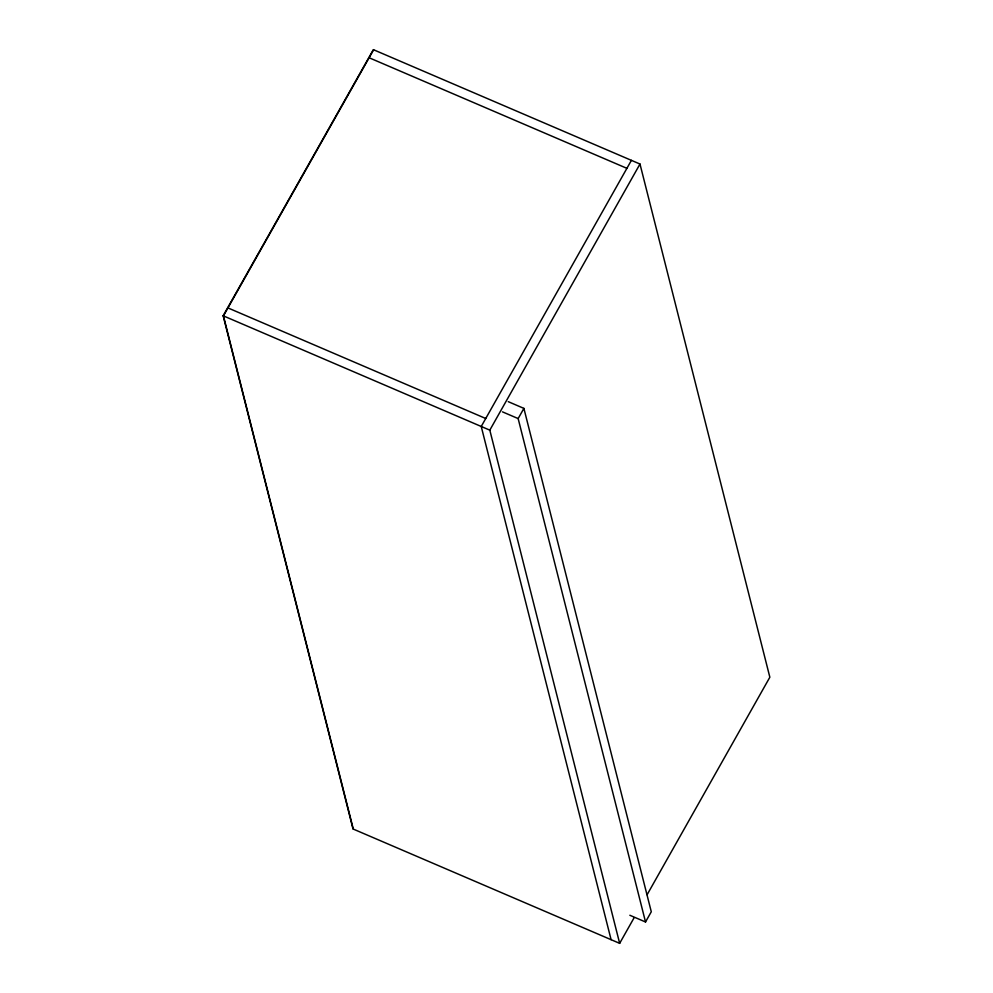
<?xml version="1.0" encoding="UTF-8"?>
<svg xmlns="http://www.w3.org/2000/svg" width="993" height="993" viewBox="0 0 993 993"><rect width="100%" height="100%" fill="white"/><g stroke="black" fill="none" stroke-linecap="round" stroke-linejoin="round"><path stroke-width="1.49" d="M634.142 917.681L619.657 943.35L353.011 828.969L223.152 315.774L373.343 49.65L639.989 164.031L769.848 677.226L647.113 894.718M373.629 49.774L223.437 315.898L353.297 829.093M631.411 160.345L481.233 426.481L611.092 939.676M619.657 943.35L489.81 430.155L639.989 164.031M629.847 915.261L645.524 921.976L518.147 418.574L523.894 408.384L508.23 401.656M645.524 921.976L651.284 911.773L523.894 408.384M368.837 57.631L626.906 168.338M502.47 411.859L518.147 418.574M227.658 307.793L485.738 418.5M223.152 315.774L489.81 430.155"/></g></svg>
